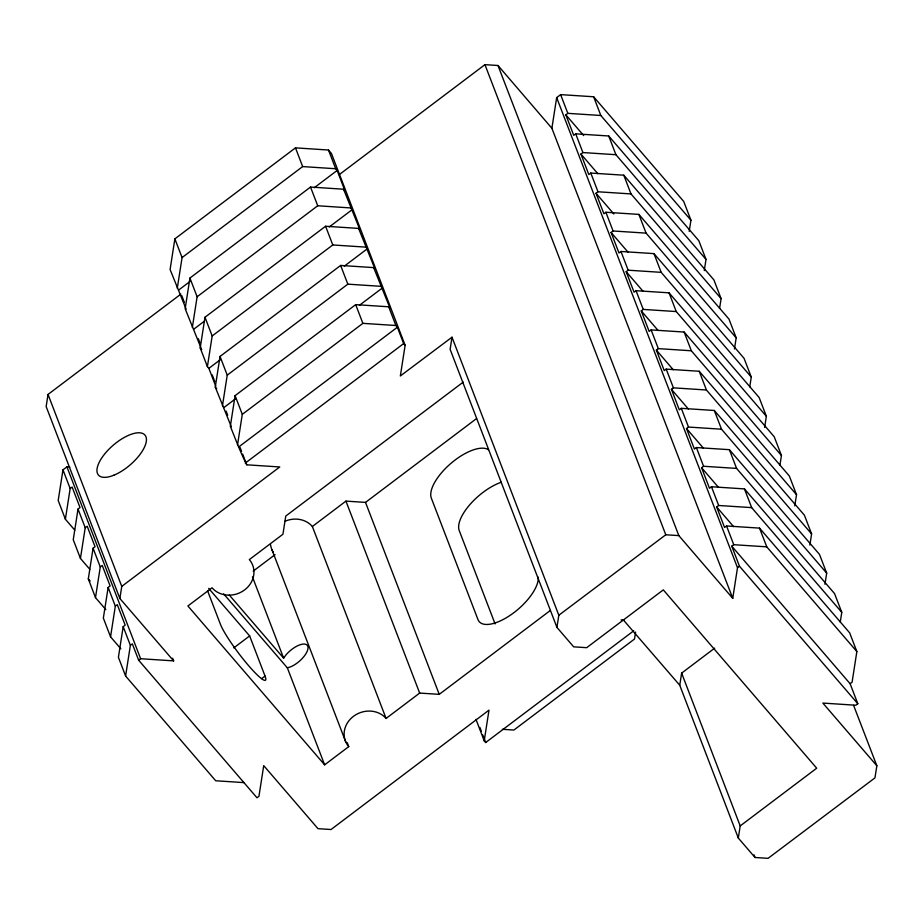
<?xml version="1.0" encoding="UTF-8"?>
<svg xmlns="http://www.w3.org/2000/svg" width="923" height="923" viewBox="0 0 923 923"><rect width="100%" height="100%" fill="white"/><g stroke="black" fill="none" stroke-linecap="round" stroke-linejoin="round"><path stroke-width="1.38" d="M180.873 294.137L48.031 394.433L46.15 406.547L119.875 598.508L173.628 660.88L140.619 658.722L138.646 660.21L256.986 797.772L258.948 796.295L263.724 765.629L317.997 828.669L331.045 829.512L488.994 710.145L484.217 740.811L485.683 742.519L633.732 630.801M69.802 467.05L66.929 466.865L62.972 469.842L58.195 500.508L65.383 519.234L74.775 530.137M65.383 519.234L70.16 488.567L62.972 469.842M70.16 488.567L72.144 487.067L80.013 507.546L78.028 509.046L73.252 539.713L80.439 558.427L89.831 569.341M80.439 558.427L85.216 527.76L78.028 509.046M105.822 609.63L95.496 597.619L88.308 578.906L93.085 548.239L95.057 546.751L87.2 526.272L85.216 527.76M95.496 597.619L100.272 566.964L93.085 548.239M100.272 566.964L102.245 565.464L110.114 585.943L108.141 587.443L103.353 618.098L110.552 636.824L120.867 648.823M110.552 636.824L115.329 606.157L108.141 587.443M853.579 705.322L876.85 765.755L874.958 777.87L768.074 858.344L755.026 857.49L738.308 838.049L740.2 825.923L816.705 768.201L663.302 589.878L586.693 647.681L573.656 646.838L556.927 627.375L558.819 615.249L452.005 337.207L400.351 375.961L405.128 345.306L331.438 153.449L328.484 150.022L295.475 147.865L174.874 238.861L170.097 269.528L186.146 309.159M119.875 598.508L121.755 586.393L48.031 394.433M115.329 606.157L117.302 604.669L125.17 625.148L123.186 626.636L118.409 657.303L125.597 676.017L215.705 780.766L244.399 782.646M177.285 288.241L182.073 257.575L174.874 238.861M125.597 676.017L130.374 645.35L123.186 626.636M189.93 278.054L185.154 308.72L201.687 349.632L200.21 347.913L204.987 317.247L325.588 226.25L358.586 228.408L360.074 230.127L343.541 189.215L310.532 187.057L189.93 278.054L197.118 296.768L192.342 327.434M215.763 386.264L208.875 368.346L207.398 366.627L212.175 335.96L204.987 317.247M231.304 426.738L215.267 387.106L220.043 356.44L340.633 265.443L373.642 267.601L375.119 269.32L358.586 228.408M222.455 405.82L227.231 375.153L220.043 356.44M373.642 267.601L390.175 308.513L388.698 306.794L355.69 304.636L235.1 395.632L230.323 426.299C235.596 439.256 240.442 452.466 246.753 464.811L279.75 466.957L121.755 586.393M237.511 445.013L242.288 414.346L235.1 395.632M452.005 337.207L450.124 349.332L556.927 627.375M556.661 97.607L737.5 567.714L732.758 598.358L551.885 128.262L556.661 97.607L560.619 94.619L593.627 96.765L683.735 201.479L690.935 220.205L689.204 231.35M635.578 632.082L634.493 639.051L513.892 730.047L502.412 729.297M704.284 270.566L706.014 259.421L698.815 240.695L608.707 135.981L575.71 133.835L573.725 135.323L565.845 114.833L567.83 113.344L600.827 115.49L690.935 220.205M719.582 308.386L721.105 298.637L713.906 279.911L623.798 175.197L590.789 173.051L588.816 174.539L580.936 154.049L582.909 152.56L615.918 154.706L706.014 259.421M738.308 838.049L679.743 685.247L681.635 673.121L714.69 648.142M734.454 348.998L736.185 337.841L728.985 319.116L638.878 214.401L605.88 212.255L603.896 213.755L596.016 193.265L597.989 191.776L630.997 193.922L721.105 298.637M749.753 386.818L751.276 377.057L744.065 358.332L653.969 253.617L620.96 251.471L618.975 252.971L611.095 232.481L613.08 230.981L646.088 233.127L736.185 337.841M764.625 427.43L766.355 416.273L759.156 397.548L669.048 292.833L636.039 290.687L634.066 292.176L626.186 271.697L628.159 270.197L661.168 272.343L751.276 377.057M779.923 465.25L781.435 455.489L774.235 436.764L684.128 332.049L651.13 329.903L649.146 331.392L641.266 310.901L643.25 309.413L676.247 311.559L766.355 416.273M794.784 505.85L796.526 494.705L789.327 475.98L699.219 371.265L666.21 369.119L664.237 370.608L656.357 350.117L658.33 348.629L691.339 350.775L781.435 455.489M809.875 545.066L811.605 533.921L804.406 515.196L714.298 410.481L681.301 408.324L679.316 409.824L671.436 389.333L673.409 387.845L706.418 389.991L796.526 494.705M824.954 584.282L826.696 573.125L819.486 554.4L729.389 449.686L696.38 447.54L694.396 449.04L686.516 428.549L688.5 427.061L721.509 429.207L811.605 533.921M840.253 622.102L841.776 612.341L834.577 593.616L744.469 488.902L711.46 486.756L709.487 488.255L701.607 467.765L703.58 466.265L736.589 468.411L826.696 573.125M841.776 612.341L751.668 507.627L718.671 505.481L716.686 506.981L724.567 527.46L726.551 525.972L759.548 528.118L849.656 632.832L856.856 651.557L852.091 682.224L850.106 683.712L857.813 703.741L855.829 705.241L822.855 703.072L876.85 765.755M229.296 595.047L283.626 658.145L285.888 655.03A16.522 6.992 -40.7 0 1 307.763 646.181A16.522 6.992 -40.7 0 1 290.445 666.902L287.353 667.837L223.654 593.87M182.073 257.575L302.663 166.578L335.672 168.736L337.149 170.455L345.017 190.934L343.541 189.215M178.774 289.96L190.242 281.296M314.201 187.773L337.149 170.455M551.885 128.262L497.993 65.498L484.944 64.656L339.122 174.735M197.118 296.768L317.72 205.771L350.728 207.929M193.818 329.153L204.156 321.354M329.246 226.966L352.205 209.648M212.175 335.96L332.776 244.964L365.785 247.122M208.875 368.346L220.355 359.682M344.302 266.159L367.262 248.841M227.231 375.153L347.821 284.157L380.83 286.315M223.931 407.539L235.411 398.874M359.359 305.351L382.307 288.034M242.288 414.346L362.877 323.35L395.886 325.507L397.375 327.227L403.663 343.587L405.128 345.306M238.988 446.744L397.375 327.227M245.276 463.104L403.663 343.587M463.254 382.087L285.761 516.061L282.934 534.244L249.337 559.603A23.606 21.148 -21 0 1 244.63 589.901A23.606 21.148 -21 0 1 212.013 587.778L187.9 605.984L324.631 764.832L348.744 746.626A23.606 21.148 -21 0 1 353.463 716.329A23.606 21.148 -21 0 1 386.079 718.44L419.665 693.081L439.244 694.35L550.304 610.495M130.374 645.35L132.358 643.862L138.646 660.21M253.202 571.129L275.019 554.665M285.034 521.264A23.606 21.148 -21 0 1 312.355 526.479L345.94 501.12L365.52 502.389L476.58 418.534M233.796 647.888L249.637 635.924L208.702 588.389M261.659 678.647L265.051 676.086L249.637 635.924M857.813 703.741L739.473 566.226L731.777 546.185L733.75 544.697L766.759 546.843L856.856 651.557M737.5 567.714L739.473 566.226M558.819 615.249L665.783 534.775L678.832 535.617L732.758 598.358M621.075 619.898L623.936 620.083M623.371 619.944L679.743 685.247M565.845 114.833L583.694 135.577M580.936 154.049L597.839 173.697M596.016 193.265L613.864 213.998M611.095 232.481L628.009 252.129M626.186 271.697L643.089 291.333M641.266 310.901L658.168 330.549M656.357 350.117L673.259 369.765M671.436 389.333L688.339 408.981M686.516 428.549L703.43 448.197M701.607 467.765L718.509 487.413M716.686 506.981L733.589 526.618M731.777 546.185L850.106 683.712M215.267 387.106L216.743 388.825M88.308 578.906L90.177 581.086M287.353 667.837L324.631 764.832M593.627 96.765L600.827 115.49M608.707 135.981L615.918 154.706M623.798 175.197L630.997 193.922M638.878 214.401L646.088 233.127M653.969 253.617L661.168 272.343M669.048 292.833L676.247 311.559M684.128 332.049L691.339 350.775M699.219 371.265L706.418 389.991M714.298 410.481L721.509 429.207M729.389 449.686L736.589 468.411M744.469 488.902L751.668 507.627M759.548 528.118L766.759 546.843M560.619 94.619L567.83 113.344M575.71 133.835L582.909 152.56M590.789 173.051L597.989 191.776M605.88 212.255L613.08 230.981M620.96 251.471L628.159 270.197M636.039 290.687L643.25 309.413M651.13 329.903L658.33 348.629M666.21 369.119L673.409 387.845M681.301 408.324L688.5 427.061M696.38 447.54L703.58 466.265M711.46 486.756L718.671 505.481M726.551 525.972L733.75 544.697M497.993 65.498L678.832 535.617M484.944 64.656L665.783 534.775M753.999 854.813L755.026 857.49M681.635 673.121L740.2 825.923M328.484 150.022L335.672 168.736M388.698 306.794L395.886 325.507M495.097 623.936L459.227 530.552A37.762 15.979 -40.7 0 1 469.957 504.523A37.762 15.979 -40.7 0 1 501.281 482.244M295.475 147.865L302.663 166.578M310.532 187.057L317.72 205.771M325.588 226.25L332.776 244.964M340.633 265.443L347.821 284.157M355.69 304.636L362.877 323.35M479.891 727.428L481.333 731.201M482.787 734.973L485.683 742.519M475.968 719.34L484.217 740.811M365.52 502.389L439.244 694.35M345.94 501.12L419.665 693.081M312.355 526.479L386.079 718.44M181.819 295.764L184.392 302.479M198.307 338.706L199.853 342.721M212.221 374.923L214.805 381.637M226.135 411.15L227.681 415.177M240.049 447.367L241.595 451.393M242.634 454.081L246.753 464.811M200.21 347.913L207.398 366.627M347.198 742.6L348.744 746.626M272.043 549.981L345.767 741.954M252.452 576.898L283.626 658.145M207.56 590.755L220.401 624.213A37.762 5.134 52.9 0 0 248.749 665.818A37.762 5.134 52.9 0 0 265.051 676.086M172.589 658.203L173.628 660.88M66.929 466.865L140.619 658.722M537.982 576.898L538.259 579.298A37.762 15.979 -40.7 0 1 509.934 615.479A37.762 15.979 -40.7 0 1 477.976 619.575L431.341 498.166A37.762 15.979 -40.7 0 1 451.347 463.023A37.762 15.979 -40.7 0 1 488.498 449.789M273.358 552.427A23.606 21.148 -21 0 1 270.543 544.674M113.783 475.241A30.69 12.991 -40.7 0 0 145.949 436.741A30.69 12.991 -40.7 0 0 105.314 453.193A30.69 12.991 -40.7 0 0 113.783 475.241"/></g></svg>
